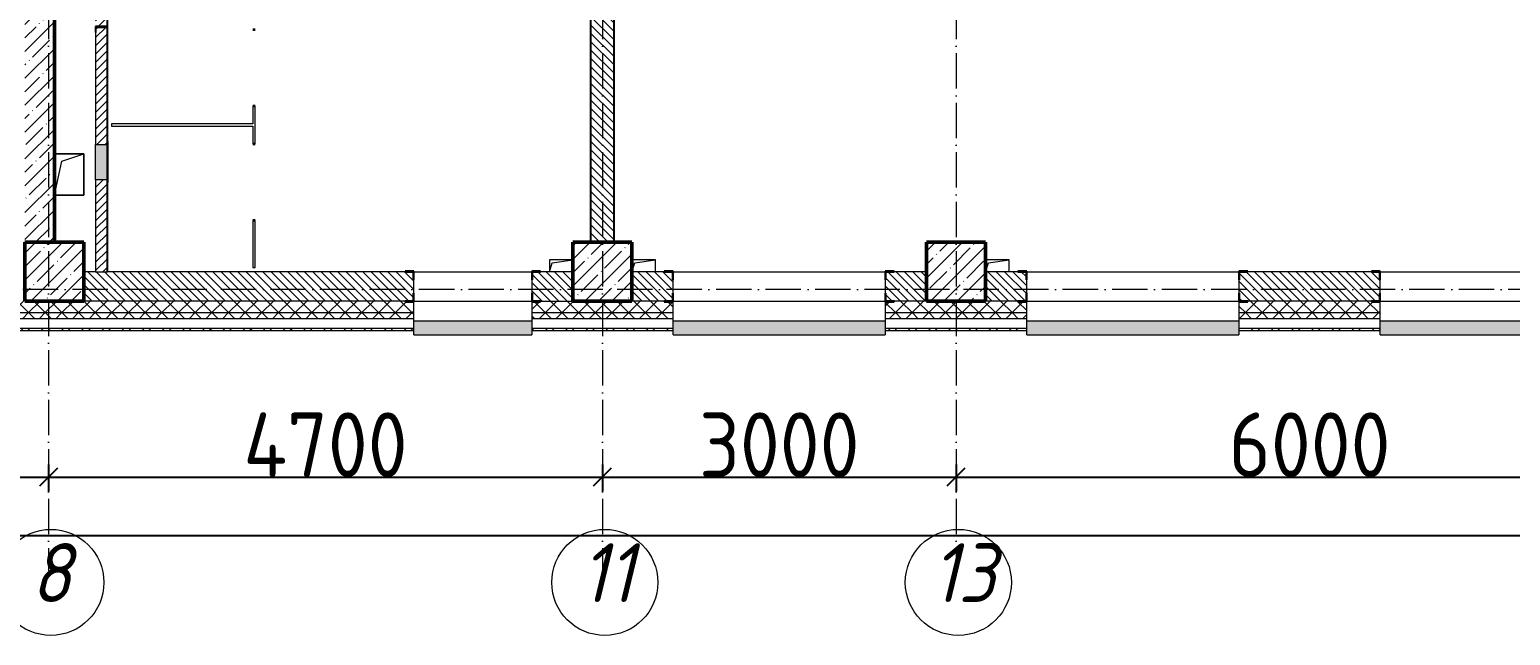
# Model space of a CAD drawing. Header units: millimetres. Extents: x -136833 to 49383, y -8033 to 344618.
# Drawn here: x -118344 to -105781, y 298141 to 303283 of the extents above; entities that cross this region are included whole.
import ezdxf

# ---------------------------------------------------------------- set-up
doc = ezdxf.new("R2010")
doc.units = ezdxf.units.MM
doc.linetypes.add('50_200_ШТРИХ_1Т_ш5_п1_п1_', pattern=[700, 500, -100, 0, -100])
for name, color, linetype, lineweight in [('A-____-____-DIMS', 7, 'Continuous', 9), ('A-DOOR-OPNG-MCUT', 7, 'Continuous', 35), ('A-FLOR-____-OTLN', 7, 'Continuous', 9), ('A-GENM-____-MCUT', 7, 'Continuous', 25), ('A-GENM-____-OTLN', 7, 'Continuous', 9), ('A-GENM-____-OTLN-1', 7, 'Continuous', 25), ('A-GLAZ-____-OTLN', 7, 'Continuous', 9), ('A-WALL-____-MCUT', 7, 'Continuous', 13), ('A-WALL-____-MCUT-1', 7, 'Continuous', 9), ('A-WALL-____-MCUT-2', 7, 'Continuous', 50), ('A-WALL-____-OTLN', 7, 'Continuous', 9), ('A-WALL-____-PATT-1', 7, 'Continuous', 9), ('A-WALL-FNSH-MCUT-1', 7, 'Continuous', 9), ('S-COLS-____-MCUT', 7, 'Continuous', 50), ('S-COLS-____-OTLN', 7, 'Continuous', 9), ('S-GRID-____-IDEN', 7, 'Continuous', 9), ('S-GRID-____-OTLN-1', 7, '50_200_ШТРИХ_1Т_ш5_п1_п1_', 9)]:
    doc.layers.add(name, color=color, linetype=linetype, lineweight=lineweight)
doc.layers.add('A-DOOR-____-OTLN-1', color=7, linetype='Continuous', lineweight=9, true_color=0xffffff)
doc.layers.add('A-GLAZ-____-OTLN-1', color=7, linetype='Continuous', lineweight=9, true_color=0xc0c0c0)
doc.styles.add('ISOCPEUR_I_9', font='isocpeui.ttf', dxfattribs={"width": 0.9, "height": 250})
doc.styles.add('СПДС', font='isocpeur.ttf', dxfattribs={"width": 0.9})
doc.dimstyles.new('ISO-2_5_0_9К_БОЛЬШОЙ_ОСИ', dxfattribs={"dimscale": 304.8, "dimtxt": 248.995294, "dimasz": 0.492126, "dimexe": 0.393701, "dimexo": 0, "dimgap": 0, "dimtad": 1, "dimdec": 0, "dimzin": 0, "dimdsep": 46, "dimtxsty": 'ISOCPEUR_I_9', "dimblk1": 'OBLIQUE', "dimblk2": 'OBLIQUE', "dimsah": 1, "dimcen": 0.09, "dimdle": 0.393701, "dimazin": 0, "dimtfac": 1, "dimtdec": 4, "dimtix": 1, "dimtmove": 0, "dimatfit": 3, "dimfxl": 1, "dimtvp": 1, "dimtolj": 1, "dimtzin": 0, "dimarcsym": 2})
pattern_1 = [(135, (-131434.413, 245796.486), (-35.35534, -35.35534), [])]
pattern_2 = [(45, (-131434.41, 245796.49), (-70.71068, 70.71068), []), (135, (-131434.41, 245796.49), (-70.71068, -70.71068), [])]

# ---------------------------------------------------------------- blocks, each defined once
blk = doc.blocks.new('BSC_Колонна _Прямоугольная - 500х500-V29-АР1_План отверстий 2 этажа в осях 1-64_Ю-ЯЯ')
at = {"layer": 'S-COLS-____-OTLN'}
h = blk.add_hatch(dxfattribs=at)
h.set_pattern_fill('FP_38', color=256, style=0, pattern_type=2)
h.set_pattern_definition([(45, (-17950, -55431.04), (-114.04925, 114.04925), []), (45, (-17835.95, -55431.04), (-114.04925, 114.04925), [201.613, -40.323, 3.353, -36.97])])
h.paths.add_polyline_path([(-250, -250), (250, -250), (250, 250), (-250, 250), (-250, 179)], flags=0)
at = {"layer": 'S-COLS-____-MCUT'}
for p, q in [((250, 250), (-250, 250)), ((-250, 250), (-250, -250)), ((250, -250), (250, 250)), ((-250, -250), (250, -250))]:
    blk.add_line(p, q, dxfattribs=at)
blk = doc.blocks.new('BSC_Колонна _Прямоугольная - 500х500-V49-АР1_План отверстий 2 этажа в осях 1-64_Ю-ЯЯ')
at = {"layer": 'S-COLS-____-OTLN'}
h = blk.add_hatch(dxfattribs=at)
h.set_pattern_fill('FP_59', color=256, style=0, pattern_type=2)
h.set_pattern_definition([(45, (-20950, -55431.04), (-114.04925, 114.04925), []), (45, (-20835.95, -55431.04), (-114.04925, 114.04925), [201.613, -40.323, 3.353, -36.97])])
h.paths.add_polyline_path([(-250, -250), (250, -250), (250, 250), (-250, 250)], flags=0)
at = {"layer": 'S-COLS-____-MCUT'}
for p, q in [((250, 250), (-250, 250)), ((-250, 250), (-250, -250)), ((250, -250), (250, 250)), ((-250, -250), (250, -250))]:
    blk.add_line(p, q, dxfattribs=at)
blk = doc.blocks.new('BSC_Колонна _Прямоугольная - 500х500-V59-АР1_План отверстий 2 этажа в осях 1-64_Ю-ЯЯ')
at = {"layer": 'S-COLS-____-OTLN'}
h = blk.add_hatch(dxfattribs=at)
h.set_pattern_fill('FP_70', color=256, style=0, pattern_type=2)
h.set_pattern_definition([(45, (-13300, -55431.04), (-114.04925, 114.04925), []), (45, (-13185.95, -55431.04), (-114.04925, 114.04925), [201.613, -40.323, 3.353, -36.97])])
h.paths.add_polyline_path([(-250, -250), (250, -250), (250, 250), (-250, 250), (-250, 179)], flags=0)
at = {"layer": 'S-COLS-____-MCUT'}
for p, q in [((250, 250), (-250, 250)), ((-250, 250), (-250, -250)), ((250, -250), (250, 250)), ((-250, -250), (250, -250))]:
    blk.add_line(p, q, dxfattribs=at)
blk = doc.blocks.new('DOR_ДУ_распашная__1Ст_Прямоугольная_ШЕР - Вн_650х2100h_Кабинки С_у-18405741-АР1_План отверстий 2 этажа в осях 1-64_Ю-ЯЯ')
at = {"layer": 'A-DOOR-OPNG-MCUT'}
for p, q in [((-325, -10), (-325, 10)), ((325, 10), (325, -10))]:
    blk.add_line(p, q, dxfattribs=at)
blk = doc.blocks.new('Фахверк_СКБ_Уголок - 250_2700-27497298-АР1_План отверстий 2 этажа в осях 1-64_Ю-ЯЯ')
at = {"layer": 'A-GENM-____-MCUT'}
for p, q in [((200, 181), (125, 181)), ((125, 181), (125, 106)), ((131, 106), (131, 175)), ((131, 175), (200, 175)), ((200, 175), (200, 181)), ((125, 106), (131, 106)), ((131, -6), (125, -6)), ((125, -6), (125, -81)), ((125, -81), (200, -81)), ((131, -75), (131, -6)), ((200, -75), (131, -75)), ((200, -81), (200, -75))]:
    blk.add_line(p, q, dxfattribs=at)
blk = doc.blocks.new('154_Фахверк_СКБ_Швеллер - Тип_100_3960-28331862-АР1_План отверстий 2 этажа в осях 1-64_Ю-ЯЯ')
at = {"layer": 'A-GENM-____-MCUT'}
for p, q in [((175, 50), (125, 50)), ((125, 50), (125, -50)), ((128, 47), (175, 47)), ((128, -47), (128, 47)), ((175, 47), (175, 50)), ((125, -50), (175, -50)), ((175, -47), (128, -47)), ((175, -50), (175, -47))]:
    blk.add_line(p, q, dxfattribs=at)
blk = doc.blocks.new('AR_Отверстие Ниша - Лючок-32402465-АР1_План отверстий 2 этажа в осях 1-64_Ю-ЯЯ')
at = {"layer": 'A-GLAZ-____-OTLN'}
blk.add_hatch(color=256, dxfattribs=at).paths.add_polyline_path([(150, 50), (-150, 50), (-150, -50), (150, -50)], flags=0)
for p, q in [((-150, 50), (150, 50)), ((-150, -50), (-150, 50)), ((150, 50), (150, -50)), ((150, -50), (-150, -50))]:
    blk.add_line(p, q, dxfattribs=at)
blk = doc.blocks.new('Л_Общий_Лючок - Лючок-29759562-АР1_План отверстий 2 этажа в осях 1-64_Ю-ЯЯ')
at = {"layer": 'A-GLAZ-____-OTLN-1'}
blk.add_hatch(color=256, dxfattribs=at).paths.add_polyline_path([(-24, -6), (324, -6), (324, 0), (-24, 0)], flags=0)
at = {"layer": 'A-GLAZ-____-OTLN'}
for p, q in [((-24, 0), (-24, -6)), ((324, 0), (324, -6)), ((-24, -6), (324, -6))]:
    blk.add_line(p, q, dxfattribs=at)
blk = doc.blocks.new('AR_Отверстие прямоугольное _в плите_ - AR_Отверстие прямоугольное _в плите_-V156-АР1_План отверстий 2 этажа в осях 1-64_Ю-ЯЯ')
at = {"layer": 'A-GENM-____-OTLN'}
for p, q in [((125, 175), (-125, 175)), ((-63, 112), (125, 175)), ((125, -175), (125, 175)), ((-125, -175), (-63, 112)), ((-125, -175), (125, -175))]:
    blk.add_line(p, q, dxfattribs=at)
blk = doc.blocks.new('AR_Отверстие прямоугольное _в плите_ - AR_Отверстие прямоугольное _в плите_-30510746-АР1_План отверстий 2 этажа в осях 1-64_Ю-ЯЯ')
at = {"layer": 'A-GENM-____-OTLN'}
for p, q in [((100, 50), (-100, 50)), ((-100, 50), (-100, -50)), ((-100, -50), (-75, 25)), ((-75, 25), (100, 50))]:
    blk.add_line(p, q, dxfattribs=at)
blk = doc.blocks.new('AR_Отверстие прямоугольное _в плите_ - AR_Отверстие прямоугольное _в плите_-V167-АР1_План отверстий 2 этажа в осях 1-64_Ю-ЯЯ')
at = {"layer": 'A-GENM-____-OTLN'}
for p, q in [((100, 50), (-100, 50)), ((-100, -50), (-75, 25)), ((-75, 25), (100, 50)), ((100, -50), (100, 50))]:
    blk.add_line(p, q, dxfattribs=at)
blk = doc.blocks.new('Отлив_СКБ - Отлив витража_120_НВФ-31885283-АР1_План отверстий 2 этажа в осях 1-64_Ю-ЯЯ')
at = {"layer": 'A-GLAZ-____-OTLN-1'}
for points in [[(426, -2), (1000, -2), (1000, 0), (0, 0), (0, -2)], [(426, -120), (1000, -120), (1000, -2), (0, -2), (0, -120)]]:
    blk.add_hatch(color=256, dxfattribs=at).paths.add_polyline_path(points, flags=0)
at = {"layer": 'A-GLAZ-____-OTLN'}
for p, q in [((0, 0), (1000, 0)), ((1000, -2), (0, -2)), ((0, -120), (0, -83)), ((0, -120), (1000, -120)), ((1000, -83), (1000, -120))]:
    blk.add_line(p, q, dxfattribs=at)
blk = doc.blocks.new('Отлив_СКБ - Отлив витража_120_НВФ-31885687-АР1_План отверстий 2 этажа в осях 1-64_Ю-ЯЯ')
at = {"layer": 'A-GLAZ-____-OTLN-1'}
for points in [[(0, 0), (0, -2), (1800, -2), (1800, 0), (1023, 0)], [(0, -83), (0, -120), (1800, -120), (1800, -2), (0, -2), (0, -63)]]:
    blk.add_hatch(color=256, dxfattribs=at).paths.add_polyline_path(points, flags=0)
at = {"layer": 'A-GLAZ-____-OTLN'}
for p, q in [((0, 0), (1800, 0)), ((1800, -2), (0, -2)), ((0, -120), (0, -83)), ((0, -120), (1800, -120)), ((1800, -83), (1800, -120))]:
    blk.add_line(p, q, dxfattribs=at)
blk = doc.blocks.new('Ось сетки - Круг_Ø6_00__ISO-2_5_0_9K_-25732049-АР1_План отверстий 3 этажа в осях 1-64_Ю-ЯЯ')
at = {"layer": 'S-GRID-____-IDEN'}
blk.add_circle((0, 0), 3, dxfattribs=at)
blk = doc.blocks.new('_Oblique')
at = {"color": 0, "linetype": 'ByBlock', "lineweight": -2}
blk.add_line((-0.5, -0.5), (0.5, 0.5), dxfattribs=at)
blk = doc.blocks.new('*D2101')
at = {"layer": 'A-____-____-DIMS', "color": 0, "lineweight": -2, "transparency": 16777216}
for p, q in [((293621, -33069), (293621, -33295)), ((297021, -33069), (297021, -33295)), ((293501, -33175), (297141, -33175))]:
    blk.add_line(p, q, dxfattribs=at)
at = {"layer": 'Defpoints', "color": 0, "transparency": 16777216}
for p in [(293621, -33069), (297021, -33069), (297021, -33175)]:
    blk.add_point(p, dxfattribs=at)
at = {"layer": 'A-____-____-DIMS', "color": 0, "lineweight": -2, "transparency": 16777216, "xscale": 150, "yscale": 150, "zscale": 150, "rotation": 180}
blk.add_blockref('_Oblique', (293621, -33175), dxfattribs=at)
at = {"layer": 'A-____-____-DIMS', "color": 0, "lineweight": -2, "transparency": 16777216, "xscale": 150, "yscale": 150, "zscale": 150}
blk.add_blockref('_Oblique', (297021, -33175), dxfattribs=at)
at = {"layer": 'A-____-____-DIMS', "color": 0, "transparency": 16777216, "insert": (295321, -32901), "char_height": 548.6, "attachment_point": 5, "style": 'СПДС'}
blk.add_mtext('\\A1;3400', dxfattribs=at)
blk = doc.blocks.new('*D2102')
at = {"layer": 'A-____-____-DIMS', "color": 0, "lineweight": -2, "transparency": 16777216}
for p, q in [((297021, -33069), (297021, -33295)), ((301721, -33069), (301721, -33295)), ((296901, -33175), (301841, -33175))]:
    blk.add_line(p, q, dxfattribs=at)
at = {"layer": 'Defpoints', "color": 0, "transparency": 16777216}
for p in [(297021, -33069), (301721, -33069), (301721, -33175)]:
    blk.add_point(p, dxfattribs=at)
at = {"layer": 'A-____-____-DIMS', "color": 0, "lineweight": -2, "transparency": 16777216, "xscale": 150, "yscale": 150, "zscale": 150, "rotation": 180}
blk.add_blockref('_Oblique', (297021, -33175), dxfattribs=at)
at = {"layer": 'A-____-____-DIMS', "color": 0, "lineweight": -2, "transparency": 16777216, "xscale": 150, "yscale": 150, "zscale": 150}
blk.add_blockref('_Oblique', (301721, -33175), dxfattribs=at)
at = {"layer": 'A-____-____-DIMS', "color": 0, "transparency": 16777216, "insert": (299371, -32901), "char_height": 548.6, "attachment_point": 5, "style": 'СПДС'}
blk.add_mtext('\\A1;4700', dxfattribs=at)
blk = doc.blocks.new('*D2103')
at = {"layer": 'A-____-____-DIMS', "color": 0, "lineweight": -2, "transparency": 16777216}
for p, q in [((301721, -33069), (301721, -33295)), ((304721, -33069), (304721, -33295)), ((301601, -33175), (304841, -33175))]:
    blk.add_line(p, q, dxfattribs=at)
at = {"layer": 'Defpoints', "color": 0, "transparency": 16777216}
for p in [(301721, -33069), (304721, -33069), (304721, -33175)]:
    blk.add_point(p, dxfattribs=at)
at = {"layer": 'A-____-____-DIMS', "color": 0, "lineweight": -2, "transparency": 16777216, "xscale": 150, "yscale": 150, "zscale": 150, "rotation": 180}
blk.add_blockref('_Oblique', (301721, -33175), dxfattribs=at)
at = {"layer": 'A-____-____-DIMS', "color": 0, "lineweight": -2, "transparency": 16777216, "xscale": 150, "yscale": 150, "zscale": 150}
blk.add_blockref('_Oblique', (304721, -33175), dxfattribs=at)
at = {"layer": 'A-____-____-DIMS', "color": 0, "transparency": 16777216, "insert": (303221, -32901), "char_height": 548.6, "attachment_point": 5, "style": 'СПДС'}
blk.add_mtext('\\A1;3000', dxfattribs=at)
blk = doc.blocks.new('*D2104')
at = {"layer": 'A-____-____-DIMS', "color": 0, "lineweight": -2, "transparency": 16777216}
for p, q in [((304721, -33069), (304721, -33295)), ((310721, -33069), (310721, -33295)), ((304601, -33175), (310841, -33175))]:
    blk.add_line(p, q, dxfattribs=at)
at = {"layer": 'Defpoints', "color": 0, "transparency": 16777216}
for p in [(304721, -33069), (310721, -33069), (310721, -33175)]:
    blk.add_point(p, dxfattribs=at)
at = {"layer": 'A-____-____-DIMS', "color": 0, "lineweight": -2, "transparency": 16777216, "xscale": 150, "yscale": 150, "zscale": 150, "rotation": 180}
blk.add_blockref('_Oblique', (304721, -33175), dxfattribs=at)
at = {"layer": 'A-____-____-DIMS', "color": 0, "lineweight": -2, "transparency": 16777216, "xscale": 150, "yscale": 150, "zscale": 150}
blk.add_blockref('_Oblique', (310721, -33175), dxfattribs=at)
at = {"layer": 'A-____-____-DIMS', "color": 0, "transparency": 16777216, "insert": (307721, -32901), "char_height": 548.6, "attachment_point": 5, "style": 'СПДС'}
blk.add_mtext('\\A1;6000', dxfattribs=at)
blk = doc.blocks.new('*D2119')
at = {"layer": 'A-____-____-DIMS', "color": 0, "lineweight": -2, "transparency": 16777216}
for p, q in [((281421, -33566), (281421, -33792)), ((354821, -33566), (354821, -33792)), ((281301, -33672), (354941, -33672))]:
    blk.add_line(p, q, dxfattribs=at)
at = {"layer": 'Defpoints', "color": 0, "transparency": 16777216}
for p in [(281421, -33566), (354821, -33566), (354821, -33672)]:
    blk.add_point(p, dxfattribs=at)
at = {"layer": 'A-____-____-DIMS', "color": 0, "lineweight": -2, "transparency": 16777216, "xscale": 150, "yscale": 150, "zscale": 150, "rotation": 180}
blk.add_blockref('_Oblique', (281421, -33672), dxfattribs=at)
at = {"layer": 'A-____-____-DIMS', "color": 0, "lineweight": -2, "transparency": 16777216, "xscale": 150, "yscale": 150, "zscale": 150}
blk.add_blockref('_Oblique', (354821, -33672), dxfattribs=at)
at = {"layer": 'A-____-____-DIMS', "color": 0, "transparency": 16777216, "insert": (318121, -33397), "char_height": 548.6, "attachment_point": 5, "style": 'СПДС'}
blk.add_mtext('\\A1;73400', dxfattribs=at)
blk = doc.blocks.new('3эт')
at = {"layer": 'S-GRID-____-OTLN-1', "color": 251, "ltscale": 0.6, "true_color": 0x636466}
for p, q in [((297020.7, 4029.4), (297020.7, -33971.9)), ((301720.7, 4029.4), (301720.7, -33971.9)), ((304720.7, 4029.4), (304720.7, -33971.9)), ((387845.1, -31582.4), (279101.9, -31582.4))]:
    blk.add_line(p, q, dxfattribs=at)
at = {"layer": 'S-GRID-____-IDEN', "xscale": 150, "yscale": 150, "zscale": 99.99999999999993, "rotation": 180}
for p in [(297040.6, -34069.4), (301740.6, -34069.4), (304740.6, -34069.4)]:
    blk.add_blockref('Ось сетки - Круг_Ø6_00__ISO-2_5_0_9K_-25732049-АР1_План отверстий 3 этажа в осях 1-64_Ю-ЯЯ', p, dxfattribs=at)
at = {"layer": 'S-GRID-____-IDEN', "char_height": 500, "attachment_point": 1, "style": 'ISOCPEUR_I_9'}
for s, insert, width in [('\\fISOCPEUR|b0|i1|c204|p34|;\\W.9;8', (296872.4, -33737), 202.025), ('11', (301536.8, -33737), 288.607), ('13', (304513, -33737), 346.329)]:
    blk.add_mtext(s, dxfattribs=dict(at, insert=insert, width=width))
at = {"layer": 'A-____-____-DIMS'}
for base, p1, p2, override, picture, middle in [((297020.7, -33175), (293620.7, -33068.9), (297020.7, -33068.9), {"dimtxt": 1.8, "dimpost": '<>', "dimtxsty": 'СПДС', "dimfxl": 3400}, '*D2101', (295320.7, -32900.7)), ((301720.7, -33175), (297020.7, -33068.9), (301720.7, -33068.9), {"dimtxt": 1.8, "dimpost": '<>', "dimtxsty": 'СПДС', "dimfxl": 4700}, '*D2102', (299370.7, -32900.7)), ((304720.7, -33175), (301720.7, -33068.9), (304720.7, -33068.9), {"dimtxt": 1.8, "dimpost": '<>', "dimtxsty": 'СПДС', "dimfxl": 3000}, '*D2103', (303220.7, -32900.7)), ((310720.7, -33175), (304720.7, -33068.9), (310720.7, -33068.9), {"dimtxt": 1.8, "dimpost": '<>', "dimtxsty": 'СПДС', "dimfxl": 6000}, '*D2104', (307720.7, -32900.7)), ((354820.7, -33671.8), (281420.7, -33565.7), (354820.7, -33565.7), {"dimtxt": 1.8, "dimpost": '<>', "dimtxsty": 'СПДС', "dimfxl": 73400}, '*D2119', (318120.7, -33397.5))]:
    dim = blk.add_linear_dim(base=base, p1=p1, p2=p2, dimstyle='ISO-2_5_0_9К_БОЛЬШОЙ_ОСИ', override=override, dxfattribs=at)
    dim.commit()
    dim.dimension.update_dxf_attribs({"geometry": picture, "text_midpoint": middle})

msp = doc.modelspace()

# ---------------------------------------------------------------- hatches: boundary and pattern name
at = {"layer": 'A-WALL-____-PATT-1'}
h = msp.add_hatch(dxfattribs=at)
h.set_pattern_fill('FP_13', color=256, style=0, pattern_type=2)
h.set_pattern_definition([(45, (-131434.41, 245796.49), (-114.04925, 114.04925), []), (45, (-131320.36, 245796.49), (-114.04925, 114.04925), [201.612, -40.322, 3.353, -36.97])])
h.paths.add_polyline_path([(-118384.4, 301477.5), (-118134.4, 301477.5), (-118134.4, 308977.5), (-118384.4, 308977.5), (-118384.4, 303021.1)], flags=0)
h = msp.add_hatch(dxfattribs=at)
h.set_pattern_fill('FP_5', color=256, style=0, pattern_type=2)
h.set_pattern_definition([(45, (-131434.413, 245796.486), (-35.35534, 35.35534), [])])
h.paths.add_polyline_path([(-117684.4, 301227.5), (-117684.4, 302007.5), (-117784.4, 302007.5), (-117784.4, 301227.5)], flags=0)
h.paths.add_polyline_path([(-117784.4, 302307.5), (-117684.4, 302307.5), (-117684.4, 303257.5), (-117687.4, 303257.5), (-117687.4, 303304.5), (-117781.4, 303304.5), (-117781.4, 303257.5), (-117784.4, 303257.5), (-117784.4, 303021.1)], flags=0)
h.paths.add_polyline_path([(-117734.7, 303307.5), (-117684.4, 303307.5), (-117684.4, 303852.5), (-117784.4, 303852.5), (-117784.4, 303307.5), (-117781.4, 303307.5)], flags=0)
h.paths.add_polyline_path([(-117716.8, 304052.5), (-117684.4, 304052.5), (-117684.4, 308777.5), (-117784.4, 308777.5), (-117784.4, 304052.5)], flags=0)
h = msp.add_hatch(dxfattribs=at)
h.set_pattern_fill('FP_6', color=256, style=0, pattern_type=2)
h.set_pattern_definition(pattern_1)
h.paths.add_polyline_path([(-113584.4, 301477.5), (-113384.4, 301477.5), (-113384.4, 304971.5), (-113453.4, 304971.5), (-113453.4, 304977.5), (-113384.4, 304977.5), (-113384.4, 308477.5), (-113584.4, 308477.5), (-113584.4, 304977.5), (-113515.4, 304977.5), (-113515.4, 304971.5), (-113584.4, 304971.5), (-113584.4, 303021.1)], flags=0)
h = msp.add_hatch(dxfattribs=at)
h.set_pattern_fill('FP_6', color=256, style=0, pattern_type=2)
h.set_pattern_definition(pattern_1)
h.paths.add_polyline_path([(-114078.4, 300977.5), (-113734.4, 300977.5), (-113734.4, 301227.5), (-114078.4, 301227.5), (-114078.4, 301158.5), (-114084.4, 301158.5), (-114084.4, 301046.5), (-114078.4, 301046.5), (-114078.4, 300981.8)], flags=0)
h.paths.add_polyline_path([(-115542.1, 300977.5), (-115090.4, 300978.1), (-115090.4, 301046.5), (-115084.4, 301046.5), (-115084.4, 301158.5), (-115090.4, 301158.5), (-115090.4, 301227.5), (-117884.4, 301227.5), (-117884.4, 300977.5), (-117309.6, 300977.5)], flags=0)
h = msp.add_hatch(dxfattribs=at)
h.set_pattern_fill('FP_6', color=256, style=0, pattern_type=2)
h.set_pattern_definition(pattern_1)
h.paths.add_polyline_path([(-111078.4, 300977.5), (-110734.4, 300977.5), (-110734.4, 301227.5), (-111078.4, 301227.5), (-111078.4, 301158.5), (-111084.4, 301158.5), (-111084.4, 301046.5), (-111078.4, 301046.5)], flags=0)
h.paths.add_polyline_path([(-112890.8, 300977.5), (-112890.4, 300977.5), (-112890.4, 301046.5), (-112884.4, 301046.5), (-112884.4, 301158.5), (-112890.4, 301158.5), (-112890.8, 301227.5), (-113234.4, 301227.5), (-113234.4, 300977.5), (-112959.4, 300977.5)], flags=0)
h = msp.add_hatch(dxfattribs=at)
h.set_pattern_fill('FP_6', color=256, style=0, pattern_type=2)
h.set_pattern_definition(pattern_1)
h.paths.add_polyline_path([(-104937.1, 300977.5), (-104734.4, 300977.5), (-104734.4, 301227.5), (-105078.4, 301227.5), (-105078.4, 301158.5), (-105084.4, 301158.5), (-105084.4, 301046.5), (-105078.4, 301046.5), (-105078.4, 300977.5), (-105009.4, 300977.5)], flags=0)
h.paths.add_polyline_path([(-106959.4, 300977.5), (-106890.4, 300977.5), (-106890.4, 301046.5), (-106884.4, 301046.5), (-106884.4, 301158.5), (-106890.4, 301158.5), (-106890.4, 301227.5), (-108078.4, 301227.5), (-108078.4, 301158.5), (-108084.4, 301158.5), (-108084.4, 301046.5), (-108078.4, 301046.5), (-108078.4, 300977.5), (-107588.3, 300977.5)], flags=0)
h.paths.add_polyline_path([(-110140.4, 300977.5), (-109890.4, 300977.5), (-109890.4, 301046.5), (-109884.4, 301046.5), (-109884.4, 301158.5), (-109890.4, 301158.5), (-109890.4, 301227.5), (-110234.4, 301227.5), (-110234.4, 300977.5)], flags=0)
h = msp.add_hatch(dxfattribs=at)
h.set_pattern_fill('FP_1', color=256, style=0, pattern_type=2)
h.set_pattern_definition(pattern_2)
h.paths.add_polyline_path([(-57214.6, 300877.5), (-57134.4, 300877.5), (-57134.4, 300977.5), (-63484.4, 300977.5), (-63484.4, 300877.5), (-60749.6, 300877.5)], flags=0)
h.paths.add_polyline_path([(-66434.4, 300877.5), (-64484.4, 300877.5), (-64484.4, 300977.5), (-66359.4, 300977.5), (-66359.4, 300971.5), (-66434.4, 300971.5)], flags=0)
h.paths.add_polyline_path([(-67434.4, 300877.5), (-67434.4, 300971.5), (-67509.4, 300971.5), (-67509.4, 300977.5), (-68459.4, 300977.5), (-68459.4, 300971.5), (-68534.4, 300971.5), (-68534.4, 300877.5), (-67819.6, 300877.5)], flags=0)
h.paths.add_polyline_path([(-71354.6, 300877.5), (-70334.4, 300877.5), (-70334.4, 300971.5), (-70409.4, 300971.5), (-70409.4, 300977.5), (-71459.4, 300977.5), (-71459.4, 300971.5), (-71534.4, 300971.5), (-71534.4, 300877.5), (-71459.4, 300877.5)], flags=0)
h.paths.add_polyline_path([(-73334.4, 300877.5), (-73334.4, 300971.5), (-73409.4, 300971.5), (-73409.4, 300977.5), (-74459.4, 300977.5), (-74459.4, 300971.5), (-74534.4, 300971.5), (-74534.4, 300877.5), (-74005.8, 300877.5)], flags=0)
h.paths.add_polyline_path([(-77098.9, 300877.5), (-76334.4, 300877.5), (-76334.4, 300971.5), (-76409.4, 300971.5), (-76409.4, 300977.5), (-77459.4, 300977.5), (-77459.4, 300971.5), (-77534.4, 300971.5), (-77534.4, 300877.5), (-77184.4, 300877.5)], flags=0)
h.paths.add_polyline_path([(-79409.4, 300877.5), (-79334.4, 300877.5), (-79334.4, 300971.5), (-79409.4, 300971.5), (-79409.4, 300977.5), (-80459.4, 300977.5), (-80459.4, 300971.5), (-80534.4, 300971.5), (-80534.4, 300877.5), (-80192.1, 300877.5)], flags=0)
h.paths.add_polyline_path([(-83534.4, 300877.5), (-82334.4, 300877.5), (-82334.4, 300971.5), (-82409.4, 300971.5), (-82409.4, 300977.5), (-83459.4, 300977.5), (-83459.4, 300971.5), (-83534.4, 300971.5)], flags=0)
h.paths.add_polyline_path([(-88959.4, 300877.5), (-88884.4, 300877.5), (-88884.4, 300971.5), (-88959.4, 300971.5), (-88959.4, 300977.5), (-90009.4, 300977.5), (-90009.4, 300971.5), (-90084.4, 300971.5), (-90084.4, 300877.5), (-89029.6, 300877.5)], flags=0)
h.paths.add_polyline_path([(-87009.4, 300877.5), (-85334.4, 300877.5), (-85334.4, 300971.5), (-85409.4, 300971.5), (-85409.4, 300977.5), (-87009.4, 300977.5), (-87009.4, 300971.5), (-87084.4, 300971.5), (-87084.4, 300877.5)], flags=0)
h.paths.add_polyline_path([(-91959.4, 300877.5), (-91884.4, 300877.5), (-91884.4, 300971.5), (-91959.4, 300971.5), (-91959.4, 300977.5), (-93009.4, 300977.5), (-93009.4, 300971.5), (-93084.4, 300971.5), (-93084.4, 300877.5), (-92234.4, 300877.5)], flags=0)
h.paths.add_polyline_path([(-94884.4, 300877.5), (-94884.4, 300971.5), (-94959.4, 300971.5), (-94959.4, 300977.5), (-96009.4, 300977.5), (-96009.4, 300971.5), (-96084.4, 300971.5), (-96084.4, 300877.5), (-95215.8, 300877.5)], flags=0)
h.paths.add_polyline_path([(-99084.4, 300877.5), (-97884.4, 300877.5), (-97884.4, 300971.5), (-97959.4, 300971.5), (-97959.4, 300977.5), (-99009.4, 300977.5), (-99009.4, 300971.5), (-99084.4, 300971.5)], flags=0)
h.paths.add_polyline_path([(-100884.4, 300877.5), (-100884.4, 300971.5), (-100959.4, 300971.5), (-100959.4, 300977.5), (-102009.4, 300977.5), (-102009.4, 300971.5), (-102084.4, 300971.5), (-102084.4, 300877.5), (-100959.4, 300877.5)], flags=0)
h.paths.add_polyline_path([(-104734.4, 300877.5), (-103884.4, 300877.5), (-103884.4, 300971.5), (-103959.4, 300971.5), (-103959.4, 300977.5), (-105009.4, 300977.5), (-105009.4, 300971.5), (-105084.4, 300971.5), (-105084.4, 300877.5), (-104937.1, 300877.5)], flags=0)
h.paths.add_polyline_path([(-106884.4, 300877.5), (-106884.4, 300971.5), (-106959.4, 300971.5), (-106959.4, 300977.5), (-108009.4, 300977.5), (-108009.4, 300971.5), (-108084.4, 300971.5), (-108084.4, 300877.5), (-107588.3, 300877.5)], flags=0)
h.paths.add_polyline_path([(-109884.4, 300877.5), (-109884.4, 300971.5), (-109959.4, 300971.5), (-109959.4, 300977.5), (-111009.4, 300977.5), (-111009.4, 300971.5), (-111084.4, 300971.5), (-111084.4, 300877.5), (-109959.4, 300877.5)], flags=0)
h.paths.add_polyline_path([(-112884.4, 300877.5), (-112884.4, 300971.5), (-112959.4, 300971.5), (-112959.4, 300977.5), (-114009.4, 300977.5), (-114009.4, 300971.5), (-114084.4, 300971.5), (-114084.4, 300877.5), (-112890.8, 300877.5)], flags=0)
h.paths.add_polyline_path([(-115084.4, 300877.5), (-115084.4, 300971.5), (-115159.4, 300971.5), (-115159.4, 300977.5), (-124884.4, 300977.5), (-124884.4, 300877.5), (-115542.1, 300877.5)], flags=0)
h.paths.add_polyline_path([(-125884.4, 300877.5), (-125884.4, 300977.5), (-133884.4, 300977.5), (-133884.4, 300877.5), (-127914.6, 300877.5)], flags=0)
h = msp.add_hatch(dxfattribs=at)
h.set_pattern_fill('FP_1', color=256, style=0, pattern_type=2)
h.set_pattern_definition(pattern_2)
h.paths.add_polyline_path([(-57134.4, 300827.5), (-57134.4, 300877.5), (-63484.4, 300877.5), (-63484.4, 300827.5), (-57214.6, 300827.5)], flags=0)
h.paths.add_polyline_path([(-64484.4, 300827.5), (-64484.4, 300877.5), (-66434.4, 300877.5), (-66434.4, 300827.5), (-66052.1, 300827.5)], flags=0)
h.paths.add_polyline_path([(-67434.4, 300827.5), (-67434.4, 300877.5), (-68534.4, 300877.5), (-68534.4, 300827.5), (-67819.6, 300827.5)], flags=0)
h.paths.add_polyline_path([(-70334.4, 300827.5), (-70334.4, 300877.5), (-71534.4, 300877.5), (-71534.4, 300827.5), (-71354.6, 300827.5)], flags=0)
h.paths.add_polyline_path([(-73334.4, 300827.5), (-73334.4, 300877.5), (-74534.4, 300877.5), (-74534.4, 300827.5), (-74005.8, 300827.5)], flags=0)
h.paths.add_polyline_path([(-76334.4, 300827.5), (-76334.4, 300877.5), (-77534.4, 300877.5), (-77534.4, 300827.5), (-76657.1, 300827.5)], flags=0)
h.paths.add_polyline_path([(-80534.4, 300827.5), (-79334.4, 300827.5), (-79334.4, 300877.5), (-80534.4, 300877.5)], flags=0)
h.paths.add_polyline_path([(-82843.3, 300827.5), (-82334.4, 300827.5), (-82334.4, 300877.5), (-83534.4, 300877.5), (-83534.4, 300827.5)], flags=0)
h.paths.add_polyline_path([(-87084.4, 300827.5), (-85334.4, 300827.5), (-85334.4, 300877.5), (-87084.4, 300877.5)], flags=0)
h.paths.add_polyline_path([(-90084.4, 300827.5), (-88884.4, 300827.5), (-88884.4, 300877.5), (-90084.4, 300877.5)], flags=0)
h.paths.add_polyline_path([(-91884.4, 300827.5), (-91884.4, 300877.5), (-93084.4, 300877.5), (-93084.4, 300827.5), (-92564.6, 300827.5)], flags=0)
h.paths.add_polyline_path([(-97884.4, 300827.5), (-97884.4, 300877.5), (-99084.4, 300877.5), (-99084.4, 300827.5)], flags=0)
h.paths.add_polyline_path([(-96084.4, 300827.5), (-94884.4, 300827.5), (-94884.4, 300877.5), (-96084.4, 300877.5)], flags=0)
h.paths.add_polyline_path([(-100884.4, 300827.5), (-100884.4, 300877.5), (-102084.4, 300877.5), (-102084.4, 300827.5), (-101402.1, 300827.5)], flags=0)
h.paths.add_polyline_path([(-103884.4, 300827.5), (-103884.4, 300877.5), (-105084.4, 300877.5), (-105084.4, 300827.5), (-104053.3, 300827.5)], flags=0)
h.paths.add_polyline_path([(-108084.4, 300827.5), (-106884.4, 300827.5), (-106884.4, 300877.5), (-108084.4, 300877.5)], flags=0)
h.paths.add_polyline_path([(-109884.4, 300827.5), (-109884.4, 300877.5), (-111084.4, 300877.5), (-111084.4, 300827.5), (-110239.6, 300827.5)], flags=0)
h.paths.add_polyline_path([(-112890.8, 300827.5), (-112884.4, 300827.5), (-112884.4, 300877.5), (-114084.4, 300877.5), (-114084.4, 300827.5), (-113774.6, 300827.5)], flags=0)
h.paths.add_polyline_path([(-115084.4, 300827.5), (-115084.4, 300877.5), (-124884.4, 300877.5), (-124884.4, 300827.5), (-115542.1, 300827.5)], flags=0)
h.paths.add_polyline_path([(-125884.4, 300827.5), (-125884.4, 300877.5), (-133984.4, 300877.5), (-133984.4, 300827.5), (-127914.6, 300827.5)], flags=0)
h = msp.add_hatch(dxfattribs=at)
h.set_pattern_fill('FP_3', color=256, style=0, pattern_type=2)
h.set_pattern_definition([(45, (-131434.41, 245796.49), (-85.53659, 85.53659), []), (45, (-131377.39, 245796.49), (-85.53659, 85.53659), [])])
h.paths.add_polyline_path([(-86219.4, 300727.5), (-86219.4, 300747.5), (-87084.4, 300747.5), (-87084.4, 300727.5), (-86378.3, 300727.5)], flags=0)
h.paths.add_polyline_path([(-89029.6, 300727.5), (-88884.4, 300727.5), (-88884.4, 300747.5), (-90084.4, 300747.5), (-90084.4, 300727.5)], flags=0)
h.paths.add_polyline_path([(-92564.6, 300727.5), (-91884.4, 300727.5), (-91884.4, 300747.5), (-93084.4, 300747.5), (-93084.4, 300727.5)], flags=0)
h.paths.add_polyline_path([(-94884.4, 300727.5), (-94884.4, 300747.5), (-96084.4, 300747.5), (-96084.4, 300727.5), (-95215.8, 300727.5)], flags=0)
h.paths.add_polyline_path([(-97884.4, 300727.5), (-97884.4, 300747.5), (-99084.4, 300747.5), (-99084.4, 300727.5)], flags=0)
h.paths.add_polyline_path([(-100884.4, 300727.5), (-100884.4, 300747.5), (-102084.4, 300747.5), (-102084.4, 300727.5), (-101402.1, 300727.5)], flags=0)
h.paths.add_polyline_path([(-104053.3, 300727.5), (-103884.4, 300727.5), (-103884.4, 300747.5), (-105084.4, 300747.5), (-105084.4, 300727.5), (-104937.1, 300727.5)], flags=0)
h.paths.add_polyline_path([(-106884.4, 300727.5), (-106884.4, 300747.5), (-108084.4, 300747.5), (-108084.4, 300727.5), (-107588.3, 300727.5)], flags=0)
h.paths.add_polyline_path([(-110239.6, 300727.5), (-109884.4, 300727.5), (-109884.4, 300747.5), (-111084.4, 300747.5), (-111084.4, 300727.5)], flags=0)
h.paths.add_polyline_path([(-114084.4, 300727.5), (-112884.4, 300727.5), (-112884.4, 300747.5), (-114084.4, 300747.5)], flags=0)
h.paths.add_polyline_path([(-115084.4, 300727.5), (-115084.4, 300747.5), (-124884.4, 300747.5), (-124884.4, 300727.5), (-115542.1, 300727.5)], flags=0)
h.paths.add_polyline_path([(-125884.4, 300727.5), (-125884.4, 300747.5), (-134114.4, 300747.5), (-134114.4, 300727.5), (-127914.6, 300727.5)], flags=0)

# ---------------------------------------------------------------- linework, layer by layer
for points in [[(-113584.4, 308477.5), (-113584.4, 301477.5)], [(-113384.4, 301477.5), (-113384.4, 308277.5)], [(-117684.4, 301227.5), (-117684.4, 305407.5)]]:
    msp.add_lwpolyline(points)
at = {"layer": 'A-FLOR-____-OTLN'}
for p, q in [((-118134.4, 302227.5), (-117884.4, 302227.5)), ((-117884.4, 302227.5), (-117884.4, 301877.5)), ((-117884.4, 301877.5), (-118134.4, 301877.5))]:
    msp.add_line(p, q, dxfattribs=at)
at = {"layer": 'A-WALL-____-MCUT'}
for p, q in [((-113584.4, 304902.5), (-113584.4, 301477.5)), ((-113384.4, 301477.5), (-113384.4, 304902.5)), ((-117784.4, 301227.5), (-117884.4, 301227.5)), ((-117784.4, 301227.5), (-117684.4, 301227.5)), ((-115159.4, 301227.5), (-117684.4, 301227.5)), ((-115084.4, 301046.5), (-115084.4, 301158.5)), ((-114084.4, 301158.5), (-114084.4, 301046.5)), ((-113734.4, 301227.5), (-114009.4, 301227.5)), ((-112959.4, 301227.5), (-113234.4, 301227.5)), ((-112884.4, 301046.5), (-112884.4, 301158.5)), ((-111084.4, 301158.5), (-111084.4, 301046.5)), ((-110734.4, 301227.5), (-111009.4, 301227.5)), ((-109959.4, 301227.5), (-110234.4, 301227.5)), ((-109884.4, 301046.5), (-109884.4, 301158.5)), ((-108084.4, 301158.5), (-108084.4, 301046.5)), ((-106959.4, 301227.5), (-108009.4, 301227.5)), ((-106884.4, 301046.5), (-106884.4, 301158.5)), ((-115159.4, 300977.5), (-117884.4, 300977.5)), ((-115084.4, 300747.5), (-115084.4, 300971.5)), ((-114084.4, 300971.5), (-114084.4, 300747.5)), ((-114009.4, 300977.5), (-113734.4, 300977.5)), ((-112884.4, 300747.5), (-112884.4, 300971.5)), ((-111084.4, 300971.5), (-111084.4, 300747.5)), ((-109884.4, 300747.5), (-109884.4, 300971.5)), ((-108084.4, 300971.5), (-108084.4, 300747.5)), ((-106884.4, 300747.5), (-106884.4, 300971.5)), ((-124884.4, 300747.5), (-115084.4, 300747.5)), ((-114084.4, 300747.5), (-112884.4, 300747.5)), ((-111084.4, 300747.5), (-109884.4, 300747.5)), ((-108084.4, 300747.5), (-106884.4, 300747.5))]:
    msp.add_line(p, q, dxfattribs=at)
at = {"layer": 'A-WALL-____-MCUT-1'}
for p, q in [((-112959.4, 300977.5), (-113234.4, 300977.5)), ((-110734.4, 300977.5), (-111009.4, 300977.5)), ((-109959.4, 300977.5), (-110234.4, 300977.5)), ((-106959.4, 300977.5), (-108009.4, 300977.5)), ((-115084.4, 300877.5), (-124884.4, 300877.5)), ((-115084.4, 300827.5), (-124884.4, 300827.5)), ((-112884.4, 300877.5), (-114084.4, 300877.5)), ((-112884.4, 300827.5), (-114084.4, 300827.5)), ((-109884.4, 300877.5), (-111084.4, 300877.5)), ((-109884.4, 300827.5), (-111084.4, 300827.5)), ((-106884.4, 300877.5), (-108084.4, 300877.5)), ((-106884.4, 300827.5), (-108084.4, 300827.5))]:
    msp.add_line(p, q, dxfattribs=at)
at = {"layer": 'A-WALL-____-MCUT-2'}
msp.add_line((-118134.4, 301477.5), (-118134.4, 308977.5), dxfattribs=at)
at = {"layer": 'A-WALL-____-OTLN'}
for p, q in [((-115084.4, 301227.5), (-114084.4, 301227.5)), ((-112884.4, 301227.5), (-111084.4, 301227.5)), ((-109884.4, 301227.5), (-108084.4, 301227.5)), ((-106884.4, 301227.5), (-105084.4, 301227.5)), ((-115084.4, 300977.5), (-114084.4, 300977.5)), ((-112884.4, 300977.5), (-111084.4, 300977.5)), ((-109884.4, 300977.5), (-108084.4, 300977.5)), ((-106884.4, 300977.5), (-105084.4, 300977.5))]:
    msp.add_line(p, q, dxfattribs=at)
at = {"layer": 'A-WALL-FNSH-MCUT-1'}
for p, q in [((-117784.4, 303257.5), (-117784.4, 302307.5)), ((-117684.4, 302307.5), (-117684.4, 303257.5)), ((-116449.4, 302632.5), (-116449.4, 302482.5)), ((-116429.4, 302312.5), (-116429.4, 302632.5)), ((-116449.4, 302482.5), (-117649.4, 302482.5)), ((-117649.4, 302482.5), (-117649.4, 302462.5)), ((-117649.4, 302462.5), (-116449.4, 302462.5)), ((-116449.4, 302462.5), (-116449.4, 302312.5)), ((-117784.4, 302007.5), (-117784.4, 301227.5)), ((-117684.4, 301227.5), (-117684.4, 302007.5)), ((-116449.4, 301662.5), (-116449.4, 301262.5)), ((-116429.4, 301262.5), (-116429.4, 301662.5)), ((-116449.4, 301262.5), (-116429.4, 301262.5)), ((-124884.4, 300727.5), (-115084.4, 300727.5)), ((-115084.4, 300727.5), (-115084.4, 300747.5)), ((-114084.4, 300747.5), (-114084.4, 300727.5)), ((-114084.4, 300727.5), (-112884.4, 300727.5)), ((-112884.4, 300727.5), (-112884.4, 300747.5)), ((-111084.4, 300747.5), (-111084.4, 300727.5)), ((-111084.4, 300727.5), (-109884.4, 300727.5)), ((-109884.4, 300727.5), (-109884.4, 300747.5)), ((-108084.4, 300747.5), (-108084.4, 300727.5)), ((-108084.4, 300727.5), (-106884.4, 300727.5)), ((-106884.4, 300727.5), (-106884.4, 300747.5))]:
    msp.add_line(p, q, dxfattribs=at)

# ---------------------------------------------------------------- block references
msp.add_blockref('3эт', (-415205.1, 332659.9))
at = {"layer": 'A-DOOR-____-OTLN-1', "rotation": 90.00000000000007}
for p in [(-116439.4, 302957.5), (-116439.4, 301987.5)]:
    msp.add_blockref('DOR_ДУ_распашная__1Ст_Прямоугольная_ШЕР - Вн_650х2100h_Кабинки С_у-18405741-АР1_План отверстий 2 этажа в осях 1-64_Ю-ЯЯ', p, dxfattribs=at)
at = {"layer": 'A-GENM-____-OTLN'}
for name, p in [('AR_Отверстие прямоугольное _в плите_ - AR_Отверстие прямоугольное _в плите_-V156-АР1_План отверстий 2 этажа в осях 1-64_Ю-ЯЯ', (-118009.4, 302052.5)), ('AR_Отверстие прямоугольное _в плите_ - AR_Отверстие прямоугольное _в плите_-30510746-АР1_План отверстий 2 этажа в осях 1-64_Ю-ЯЯ', (-113834.4, 301277.5)), ('AR_Отверстие прямоугольное _в плите_ - AR_Отверстие прямоугольное _в плите_-V167-АР1_План отверстий 2 этажа в осях 1-64_Ю-ЯЯ', (-113134.4, 301277.5)), ('AR_Отверстие прямоугольное _в плите_ - AR_Отверстие прямоугольное _в плите_-V167-АР1_План отверстий 2 этажа в осях 1-64_Ю-ЯЯ', (-110134.4, 301277.5))]:
    msp.add_blockref(name, p, dxfattribs=at)
at = {"layer": 'A-GENM-____-OTLN-1'}
for name, p, rotation in [('154_Фахверк_СКБ_Швеллер - Тип_100_3960-28331862-АР1_План отверстий 2 этажа в осях 1-64_Ю-ЯЯ', (-117734.4, 303432.5), 270.0000000000001), ('Фахверк_СКБ_Уголок - 250_2700-27497298-АР1_План отверстий 2 этажа в осях 1-64_Ю-ЯЯ', (-114959.4, 301152.5), 180), ('Фахверк_СКБ_Уголок - 250_2700-27497298-АР1_План отверстий 2 этажа в осях 1-64_Ю-ЯЯ', (-112759.4, 301152.5), 180), ('Фахверк_СКБ_Уголок - 250_2700-27497298-АР1_План отверстий 2 этажа в осях 1-64_Ю-ЯЯ', (-109759.4, 301152.5), 180), ('Фахверк_СКБ_Уголок - 250_2700-27497298-АР1_План отверстий 2 этажа в осях 1-64_Ю-ЯЯ', (-106759.4, 301152.5), 180)]:
    msp.add_blockref(name, p, dxfattribs=dict(at, rotation=rotation))
for p in [(-114209.4, 301052.5), (-111209.4, 301052.5), (-108209.4, 301052.5)]:
    msp.add_blockref('Фахверк_СКБ_Уголок - 250_2700-27497298-АР1_План отверстий 2 этажа в осях 1-64_Ю-ЯЯ', p, dxfattribs=at)
at = {"layer": 'A-GLAZ-____-OTLN'}
for name, p, rotation in [('AR_Отверстие Ниша - Лючок-32402465-АР1_План отверстий 2 этажа в осях 1-64_Ю-ЯЯ', (-117734.4, 302157.5), 270.0000000000001), ('Л_Общий_Лючок - Лючок-29759562-АР1_План отверстий 2 этажа в осях 1-64_Ю-ЯЯ', (-117684.4, 302007.5), 90.0000000000001)]:
    msp.add_blockref(name, p, dxfattribs=dict(at, rotation=rotation))
for name, p in [('Отлив_СКБ - Отлив витража_120_НВФ-31885283-АР1_План отверстий 2 этажа в осях 1-64_Ю-ЯЯ', (-115084.4, 300810.5)), ('Отлив_СКБ - Отлив витража_120_НВФ-31885687-АР1_План отверстий 2 этажа в осях 1-64_Ю-ЯЯ', (-112884.4, 300810.5)), ('Отлив_СКБ - Отлив витража_120_НВФ-31885687-АР1_План отверстий 2 этажа в осях 1-64_Ю-ЯЯ', (-109884.4, 300810.5)), ('Отлив_СКБ - Отлив витража_120_НВФ-31885687-АР1_План отверстий 2 этажа в осях 1-64_Ю-ЯЯ', (-106884.4, 300810.5))]:
    msp.add_blockref(name, p, dxfattribs=at)
at = {"layer": 'S-COLS-____-OTLN'}
for name, p in [('BSC_Колонна _Прямоугольная - 500х500-V59-АР1_План отверстий 2 этажа в осях 1-64_Ю-ЯЯ', (-118134.4, 301227.5)), ('BSC_Колонна _Прямоугольная - 500х500-V29-АР1_План отверстий 2 этажа в осях 1-64_Ю-ЯЯ', (-113484.4, 301227.5)), ('BSC_Колонна _Прямоугольная - 500х500-V49-АР1_План отверстий 2 этажа в осях 1-64_Ю-ЯЯ', (-110484.4, 301227.5))]:
    msp.add_blockref(name, p, dxfattribs=at)

doc.saveas('drawing.dxf')
